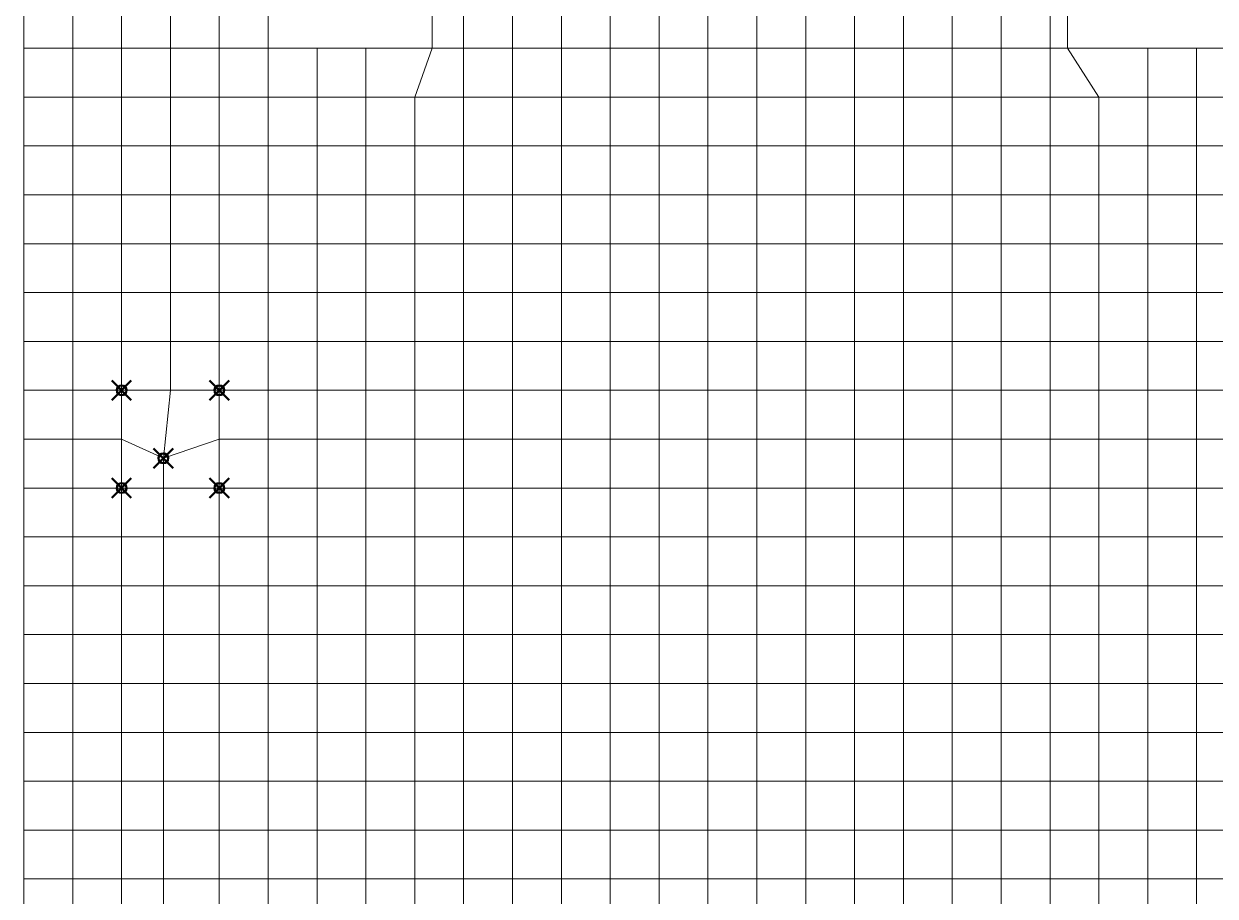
# Model space of a CAD drawing. Header units: inches. Extents: x 7 to 32.3, y 2.3 to 16.7.
# Drawn here: x 7 to 13.09, y 6.66 to 11.12 of the extents above; entities that cross this region are included whole.
import ezdxf

# ---------------------------------------------------------------- set-up
doc = ezdxf.new("R2010")
doc.units = ezdxf.units.IN
doc.header["$MEASUREMENT"] = 0
doc.header["$PDMODE"] = 35
doc.header["$PDSIZE"] = 0.05
doc.layers.add('SAP.Columns', color=170, linetype='Continuous', lineweight=50)
doc.layers.add('SAP.Slab 30cm', color=11, linetype='Continuous', lineweight=15)

msp = doc.modelspace()

# ---------------------------------------------------------------- linework, layer by layer
at = {"layer": 'SAP.Columns'}
for p in [(7.5, 9.25004), (8, 9.25), (7.7139, 8.90204), (7.5, 8.75), (8, 8.75)]:
    msp.add_point(p, dxfattribs=at)
at = {"layer": 'SAP.Slab 30cm'}
for points in [[(7, 11), (7.25, 11), (7.25, 11.25), (7, 11.25)], [(7.25, 11), (7.5, 11), (7.5, 11.25), (7.25, 11.25)], [(7.5, 11), (7.75, 11), (7.75, 11.25), (7.5, 11.25)], [(7.75, 11), (8, 11), (8, 11.25), (7.75, 11.25)], [(8, 11), (8.25, 11), (8.25, 11.25), (8, 11.25)], [(9.0889, 11), (9.25, 11), (9.25, 11.25), (9.0889, 11.25)], [(9.25, 11), (9.5, 11), (9.5, 11.25), (9.25, 11.25)], [(9.5, 11), (9.75, 11), (9.75, 11.25), (9.5, 11.25)], [(9.75, 11), (10, 11), (10, 11.25), (9.75, 11.25)], [(10, 11), (10.25, 11), (10.25, 11.25), (10, 11.25)], [(10.25, 11), (10.5, 11), (10.5, 11.25), (10.25, 11.25)], [(10.5, 11), (10.75, 11), (10.75, 11.25), (10.5, 11.25)], [(10.75, 11), (11, 11), (11, 11.25), (10.75, 11.25)], [(11, 11), (11.25, 11), (11.25, 11.25), (11, 11.25)], [(11.25, 11), (11.5, 11), (11.5, 11.25), (11.25, 11.25)], [(11.5, 11), (11.75, 11), (11.75, 11.25), (11.5, 11.25)], [(11.75, 11), (12, 11), (12, 11.25), (11.75, 11.25)], [(12, 11), (12.25, 11), (12.25, 11.25), (12, 11.25)], [(12.25, 11), (12.3389, 11), (12.3389, 11.25), (12.25, 11.25)], [(7, 10.75), (7.25, 10.75), (7.25, 11), (7, 11)], [(7.25, 10.75), (7.5, 10.75), (7.5, 11), (7.25, 11)], [(7.5, 10.75), (7.75, 10.75), (7.75, 11), (7.5, 11)], [(7.75, 10.75), (8, 10.75), (8, 11), (7.75, 11)], [(8, 10.75), (8.25, 10.75), (8.25, 11), (8, 11)], [(8.25, 10.75), (8.5, 10.75), (8.5, 11), (8.25, 11)], [(8.5, 10.75), (8.75, 10.75), (8.75, 11), (8.5, 11)], [(8.75, 10.75), (9, 10.75), (9.0889, 11), (8.75, 11)], [(9, 10.75), (9.25, 10.75), (9.25, 11), (9.0889, 11)], [(9.25, 10.75), (9.5, 10.75), (9.5, 11), (9.25, 11)], [(9.5, 10.75), (9.75, 10.75), (9.75, 11), (9.5, 11)], [(9.75, 10.75), (10, 10.75), (10, 11), (9.75, 11)], [(10, 10.75), (10.25, 10.75), (10.25, 11), (10, 11)], [(10.25, 10.75), (10.5, 10.75), (10.5, 11), (10.25, 11)], [(10.5, 10.75), (10.75, 10.75), (10.75, 11), (10.5, 11)], [(10.75, 10.75), (11, 10.75), (11, 11), (10.75, 11)], [(11, 10.75), (11.25, 10.75), (11.25, 11), (11, 11)], [(11.25, 10.75), (11.5, 10.75), (11.5, 11), (11.25, 11)], [(11.5, 10.75), (11.75, 10.75), (11.75, 11), (11.5, 11)], [(11.75, 10.75), (12, 10.75), (12, 11), (11.75, 11)], [(12, 10.75), (12.25, 10.75), (12.25, 11), (12, 11)], [(12.25, 10.75), (12.5, 10.75), (12.3389, 11), (12.25, 11)], [(12.5, 10.75), (12.75, 10.75), (12.75, 11), (12.3389, 11)], [(12.75, 10.75), (13, 10.75), (13, 11), (12.75, 11)], [(13, 10.75), (13.25, 10.75), (13.18986, 11), (13, 11)], [(7, 10.5), (7.25, 10.5), (7.25, 10.75), (7, 10.75)], [(7.25, 10.5), (7.5, 10.5), (7.5, 10.75), (7.25, 10.75)], [(7.5, 10.5), (7.75, 10.5), (7.75, 10.75), (7.5, 10.75)], [(7.75, 10.5), (8, 10.5), (8, 10.75), (7.75, 10.75)], [(8, 10.5), (8.25, 10.5), (8.25, 10.75), (8, 10.75)], [(8.25, 10.5), (8.5, 10.5), (8.5, 10.75), (8.25, 10.75)], [(8.5, 10.5), (8.75, 10.5), (8.75, 10.75), (8.5, 10.75)], [(8.75, 10.5), (9, 10.5), (9, 10.75), (8.75, 10.75)], [(9, 10.5), (9.25, 10.5), (9.25, 10.75), (9, 10.75)], [(9.25, 10.5), (9.5, 10.5), (9.5, 10.75), (9.25, 10.75)], [(9.5, 10.5), (9.75, 10.5), (9.75, 10.75), (9.5, 10.75)], [(9.75, 10.5), (10, 10.5), (10, 10.75), (9.75, 10.75)], [(10, 10.5), (10.25, 10.5), (10.25, 10.75), (10, 10.75)], [(10.25, 10.5), (10.5, 10.5), (10.5, 10.75), (10.25, 10.75)], [(10.5, 10.5), (10.75, 10.5), (10.75, 10.75), (10.5, 10.75)], [(10.75, 10.5), (11, 10.5), (11, 10.75), (10.75, 10.75)], [(11, 10.5), (11.25, 10.5), (11.25, 10.75), (11, 10.75)], [(11.25, 10.5), (11.5, 10.5), (11.5, 10.75), (11.25, 10.75)], [(11.5, 10.5), (11.75, 10.5), (11.75, 10.75), (11.5, 10.75)], [(11.75, 10.5), (12, 10.5), (12, 10.75), (11.75, 10.75)], [(12, 10.5), (12.25, 10.5), (12.25, 10.75), (12, 10.75)], [(12.25, 10.5), (12.5, 10.5), (12.5, 10.75), (12.25, 10.75)], [(12.5, 10.5), (12.75, 10.5), (12.75, 10.75), (12.5, 10.75)], [(12.75, 10.5), (13, 10.5), (13, 10.75), (12.75, 10.75)], [(13, 10.5), (13.25, 10.5), (13.25, 10.75), (13, 10.75)], [(7, 10.25), (7.25, 10.25), (7.25, 10.5), (7, 10.5)], [(7.25, 10.25), (7.5, 10.25), (7.5, 10.5), (7.25, 10.5)], [(7.5, 10.25), (7.75, 10.25), (7.75, 10.5), (7.5, 10.5)], [(7.75, 10.25), (8, 10.25), (8, 10.5), (7.75, 10.5)], [(8, 10.25), (8.25, 10.25), (8.25, 10.5), (8, 10.5)], [(8.25, 10.25), (8.5, 10.25), (8.5, 10.5), (8.25, 10.5)], [(8.5, 10.25), (8.75, 10.25), (8.75, 10.5), (8.5, 10.5)], [(8.75, 10.25), (9, 10.25), (9, 10.5), (8.75, 10.5)], [(9, 10.25), (9.25, 10.25), (9.25, 10.5), (9, 10.5)], [(9.25, 10.25), (9.5, 10.25), (9.5, 10.5), (9.25, 10.5)], [(9.5, 10.25), (9.75, 10.25), (9.75, 10.5), (9.5, 10.5)], [(9.75, 10.25), (10, 10.25), (10, 10.5), (9.75, 10.5)], [(10, 10.25), (10.25, 10.25), (10.25, 10.5), (10, 10.5)], [(10.25, 10.25), (10.5, 10.25), (10.5, 10.5), (10.25, 10.5)], [(10.5, 10.25), (10.75, 10.25), (10.75, 10.5), (10.5, 10.5)], [(10.75, 10.25), (11, 10.25), (11, 10.5), (10.75, 10.5)], [(11, 10.25), (11.25, 10.25), (11.25, 10.5), (11, 10.5)], [(11.25, 10.25), (11.5, 10.25), (11.5, 10.5), (11.25, 10.5)], [(11.5, 10.25), (11.75, 10.25), (11.75, 10.5), (11.5, 10.5)], [(11.75, 10.25), (12, 10.25), (12, 10.5), (11.75, 10.5)], [(12, 10.25), (12.25, 10.25), (12.25, 10.5), (12, 10.5)], [(12.25, 10.25), (12.5, 10.25), (12.5, 10.5), (12.25, 10.5)], [(12.5, 10.25), (12.75, 10.25), (12.75, 10.5), (12.5, 10.5)], [(12.75, 10.25), (13, 10.25), (13, 10.5), (12.75, 10.5)], [(13, 10.25), (13.25, 10.25), (13.25, 10.5), (13, 10.5)], [(7, 10), (7.25, 10), (7.25, 10.25), (7, 10.25)], [(7.25, 10), (7.5, 10), (7.5, 10.25), (7.25, 10.25)], [(7.5, 10), (7.75, 10), (7.75, 10.25), (7.5, 10.25)], [(7.75, 10), (8, 10), (8, 10.25), (7.75, 10.25)], [(8, 10), (8.25, 10), (8.25, 10.25), (8, 10.25)], [(8.25, 10), (8.5, 10), (8.5, 10.25), (8.25, 10.25)], [(8.5, 10), (8.75, 10), (8.75, 10.25), (8.5, 10.25)], [(8.75, 10), (9, 10), (9, 10.25), (8.75, 10.25)], [(9, 10), (9.25, 10), (9.25, 10.25), (9, 10.25)], [(9.25, 10), (9.5, 10), (9.5, 10.25), (9.25, 10.25)], [(9.5, 10), (9.75, 10), (9.75, 10.25), (9.5, 10.25)], [(9.75, 10), (10, 10), (10, 10.25), (9.75, 10.25)], [(10, 10), (10.25, 10), (10.25, 10.25), (10, 10.25)], [(10.25, 10), (10.5, 10), (10.5, 10.25), (10.25, 10.25)], [(10.5, 10), (10.75, 10), (10.75, 10.25), (10.5, 10.25)], [(10.75, 10), (11, 10), (11, 10.25), (10.75, 10.25)], [(11, 10), (11.25, 10), (11.25, 10.25), (11, 10.25)], [(11.25, 10), (11.5, 10), (11.5, 10.25), (11.25, 10.25)], [(11.5, 10), (11.75, 10), (11.75, 10.25), (11.5, 10.25)], [(11.75, 10), (12, 10), (12, 10.25), (11.75, 10.25)], [(12, 10), (12.25, 10), (12.25, 10.25), (12, 10.25)], [(12.25, 10), (12.5, 10), (12.5, 10.25), (12.25, 10.25)], [(12.5, 10), (12.75, 10), (12.75, 10.25), (12.5, 10.25)], [(12.75, 10), (13, 10), (13, 10.25), (12.75, 10.25)], [(13, 10), (13.25, 10), (13.25, 10.25), (13, 10.25)], [(7, 9.75), (7.25, 9.75), (7.25, 10), (7, 10)], [(7.25, 9.75), (7.5, 9.75), (7.5, 10), (7.25, 10)], [(7.5, 9.75), (7.75, 9.75), (7.75, 10), (7.5, 10)], [(7.75, 9.75), (8, 9.75), (8, 10), (7.75, 10)], [(8, 9.75), (8.25, 9.75), (8.25, 10), (8, 10)], [(8.25, 9.75), (8.5, 9.75), (8.5, 10), (8.25, 10)], [(8.5, 9.75), (8.75, 9.75), (8.75, 10), (8.5, 10)], [(8.75, 9.75), (9, 9.75), (9, 10), (8.75, 10)], [(9, 9.75), (9.25, 9.75), (9.25, 10), (9, 10)], [(9.25, 9.75), (9.5, 9.75), (9.5, 10), (9.25, 10)], [(9.5, 9.75), (9.75, 9.75), (9.75, 10), (9.5, 10)], [(9.75, 9.75), (10, 9.75), (10, 10), (9.75, 10)], [(10, 9.75), (10.25, 9.75), (10.25, 10), (10, 10)], [(10.25, 9.75), (10.5, 9.75), (10.5, 10), (10.25, 10)], [(10.5, 9.75), (10.75, 9.75), (10.75, 10), (10.5, 10)], [(10.75, 9.75), (11, 9.75), (11, 10), (10.75, 10)], [(11, 9.75), (11.25, 9.75), (11.25, 10), (11, 10)], [(11.25, 9.75), (11.5, 9.75), (11.5, 10), (11.25, 10)], [(11.5, 9.75), (11.75, 9.75), (11.75, 10), (11.5, 10)], [(11.75, 9.75), (12, 9.75), (12, 10), (11.75, 10)], [(12, 9.75), (12.25, 9.75), (12.25, 10), (12, 10)], [(12.25, 9.75), (12.5, 9.75), (12.5, 10), (12.25, 10)], [(12.5, 9.75), (12.75, 9.75), (12.75, 10), (12.5, 10)], [(12.75, 9.75), (13, 9.75), (13, 10), (12.75, 10)], [(13, 9.75), (13.25, 9.75), (13.25, 10), (13, 10)], [(7, 9.5), (7.25, 9.5), (7.25, 9.75), (7, 9.75)], [(7.25, 9.5), (7.5, 9.5), (7.5, 9.75), (7.25, 9.75)], [(7.5, 9.5), (7.75, 9.5), (7.75, 9.75), (7.5, 9.75)], [(7.75, 9.5), (8, 9.5), (8, 9.75), (7.75, 9.75)], [(8, 9.5), (8.25, 9.5), (8.25, 9.75), (8, 9.75)], [(8.25, 9.5), (8.5, 9.5), (8.5, 9.75), (8.25, 9.75)], [(8.5, 9.5), (8.75, 9.5), (8.75, 9.75), (8.5, 9.75)], [(8.75, 9.5), (9, 9.5), (9, 9.75), (8.75, 9.75)], [(9, 9.5), (9.25, 9.5), (9.25, 9.75), (9, 9.75)], [(9.25, 9.5), (9.5, 9.5), (9.5, 9.75), (9.25, 9.75)], [(9.5, 9.5), (9.75, 9.5), (9.75, 9.75), (9.5, 9.75)], [(9.75, 9.5), (10, 9.5), (10, 9.75), (9.75, 9.75)], [(10, 9.5), (10.25, 9.5), (10.25, 9.75), (10, 9.75)], [(10.25, 9.5), (10.5, 9.5), (10.5, 9.75), (10.25, 9.75)], [(10.5, 9.5), (10.75, 9.5), (10.75, 9.75), (10.5, 9.75)], [(10.75, 9.5), (11, 9.5), (11, 9.75), (10.75, 9.75)], [(11, 9.5), (11.25, 9.5), (11.25, 9.75), (11, 9.75)], [(11.25, 9.5), (11.5, 9.5), (11.5, 9.75), (11.25, 9.75)], [(11.5, 9.5), (11.75, 9.5), (11.75, 9.75), (11.5, 9.75)], [(11.75, 9.5), (12, 9.5), (12, 9.75), (11.75, 9.75)], [(12, 9.5), (12.25, 9.5), (12.25, 9.75), (12, 9.75)], [(12.25, 9.5), (12.5, 9.5), (12.5, 9.75), (12.25, 9.75)], [(12.5, 9.5), (12.75, 9.5), (12.75, 9.75), (12.5, 9.75)], [(12.75, 9.5), (13, 9.5), (13, 9.75), (12.75, 9.75)], [(13, 9.5), (13.25, 9.5), (13.25, 9.75), (13, 9.75)], [(7, 9.25), (7.25, 9.25), (7.25, 9.5), (7, 9.5)], [(7.25, 9.25), (7.5, 9.25), (7.5, 9.5), (7.25, 9.5)], [(7.5, 9.25), (7.75, 9.25), (7.75, 9.5), (7.5, 9.5)], [(7.75, 9.25), (8, 9.25), (8, 9.5), (7.75, 9.5)], [(8, 9.25), (8.25, 9.25), (8.25, 9.5), (8, 9.5)], [(8.25, 9.25), (8.5, 9.25), (8.5, 9.5), (8.25, 9.5)], [(8.5, 9.25), (8.75, 9.25), (8.75, 9.5), (8.5, 9.5)], [(8.75, 9.25), (9, 9.25), (9, 9.5), (8.75, 9.5)], [(9, 9.25), (9.25, 9.25), (9.25, 9.5), (9, 9.5)], [(9.25, 9.25), (9.5, 9.25), (9.5, 9.5), (9.25, 9.5)], [(9.5, 9.25), (9.75, 9.25), (9.75, 9.5), (9.5, 9.5)], [(9.75, 9.25), (10, 9.25), (10, 9.5), (9.75, 9.5)], [(10, 9.25), (10.25, 9.25), (10.25, 9.5), (10, 9.5)], [(10.25, 9.25), (10.5, 9.25), (10.5, 9.5), (10.25, 9.5)], [(10.5, 9.25), (10.75, 9.25), (10.75, 9.5), (10.5, 9.5)], [(10.75, 9.25), (11, 9.25), (11, 9.5), (10.75, 9.5)], [(11, 9.25), (11.25, 9.25), (11.25, 9.5), (11, 9.5)], [(11.25, 9.25), (11.5, 9.25), (11.5, 9.5), (11.25, 9.5)], [(11.5, 9.25), (11.75, 9.25), (11.75, 9.5), (11.5, 9.5)], [(11.75, 9.25), (12, 9.25), (12, 9.5), (11.75, 9.5)], [(12, 9.25), (12.25, 9.25), (12.25, 9.5), (12, 9.5)], [(12.25, 9.25), (12.5, 9.25), (12.5, 9.5), (12.25, 9.5)], [(12.5, 9.25), (12.75, 9.25), (12.75, 9.5), (12.5, 9.5)], [(12.75, 9.25), (13, 9.25), (13, 9.5), (12.75, 9.5)], [(13, 9.25), (13.25, 9.25), (13.25, 9.5), (13, 9.5)], [(7, 9), (7.25, 9), (7.25, 9.25), (7, 9.25)], [(7.25, 9), (7.5, 9), (7.5, 9.25), (7.25, 9.25)], [(7.5, 9), (7.7139, 8.90204), (7.75, 9.25), (7.5, 9.25)], [(7.7139, 8.90204), (8, 9), (8, 9.25), (7.75, 9.25)], [(8, 9), (8.25, 9), (8.25, 9.25), (8, 9.25)], [(8.25, 9), (8.5, 9), (8.5, 9.25), (8.25, 9.25)], [(8.5, 9), (8.75, 9), (8.75, 9.25), (8.5, 9.25)], [(8.75, 9), (9, 9), (9, 9.25), (8.75, 9.25)], [(9, 9), (9.25, 9), (9.25, 9.25), (9, 9.25)], [(9.25, 9), (9.5, 9), (9.5, 9.25), (9.25, 9.25)], [(9.5, 9), (9.75, 9), (9.75, 9.25), (9.5, 9.25)], [(9.75, 9), (10, 9), (10, 9.25), (9.75, 9.25)], [(10, 9), (10.25, 9), (10.25, 9.25), (10, 9.25)], [(10.25, 9), (10.5, 9), (10.5, 9.25), (10.25, 9.25)], [(10.5, 9), (10.75, 9), (10.75, 9.25), (10.5, 9.25)], [(10.75, 9), (11, 9), (11, 9.25), (10.75, 9.25)], [(11, 9), (11.25, 9), (11.25, 9.25), (11, 9.25)], [(11.25, 9), (11.5, 9), (11.5, 9.25), (11.25, 9.25)], [(11.5, 9), (11.75, 9), (11.75, 9.25), (11.5, 9.25)], [(11.75, 9), (12, 9), (12, 9.25), (11.75, 9.25)], [(12, 9), (12.25, 9), (12.25, 9.25), (12, 9.25)], [(12.25, 9), (12.5, 9), (12.5, 9.25), (12.25, 9.25)], [(12.5, 9), (12.75, 9), (12.75, 9.25), (12.5, 9.25)], [(12.75, 9), (13, 9), (13, 9.25), (12.75, 9.25)], [(13, 9), (13.25, 9), (13.25, 9.25), (13, 9.25)], [(7, 8.75), (7.25, 8.75), (7.25, 9), (7, 9)], [(7.25, 8.75), (7.5, 8.75), (7.5, 9), (7.25, 9)], [(7.5, 8.75), (7.7139, 8.75), (7.7139, 8.90204), (7.5, 9)], [(7.7139, 8.75), (8, 8.75), (8, 9), (7.7139, 8.90204)], [(8, 8.75), (8.25, 8.75), (8.25, 9), (8, 9)], [(8.25, 8.75), (8.5, 8.75), (8.5, 9), (8.25, 9)], [(8.5, 8.75), (8.75, 8.75), (8.75, 9), (8.5, 9)], [(8.75, 8.75), (9, 8.75), (9, 9), (8.75, 9)], [(9, 8.75), (9.25, 8.75), (9.25, 9), (9, 9)], [(9.25, 8.75), (9.5, 8.75), (9.5, 9), (9.25, 9)], [(9.5, 8.75), (9.75, 8.75), (9.75, 9), (9.5, 9)], [(9.75, 8.75), (10, 8.75), (10, 9), (9.75, 9)], [(10, 8.75), (10.25, 8.75), (10.25, 9), (10, 9)], [(10.25, 8.75), (10.5, 8.75), (10.5, 9), (10.25, 9)], [(10.5, 8.75), (10.75, 8.75), (10.75, 9), (10.5, 9)], [(10.75, 8.75), (11, 8.75), (11, 9), (10.75, 9)], [(11, 8.75), (11.25, 8.75), (11.25, 9), (11, 9)], [(11.25, 8.75), (11.5, 8.75), (11.5, 9), (11.25, 9)], [(11.5, 8.75), (11.75, 8.75), (11.75, 9), (11.5, 9)], [(11.75, 8.75), (12, 8.75), (12, 9), (11.75, 9)], [(12, 8.75), (12.25, 8.75), (12.25, 9), (12, 9)], [(12.25, 8.75), (12.5, 8.75), (12.5, 9), (12.25, 9)], [(12.5, 8.75), (12.75, 8.75), (12.75, 9), (12.5, 9)], [(12.75, 8.75), (13, 8.75), (13, 9), (12.75, 9)], [(13, 8.75), (13.25, 8.75), (13.25, 9), (13, 9)], [(7, 8.5), (7.25, 8.5), (7.25, 8.75), (7, 8.75)], [(7.25, 8.5), (7.5, 8.5), (7.5, 8.75), (7.25, 8.75)], [(7.5, 8.5), (7.7139, 8.5), (7.7139, 8.75), (7.5, 8.75)], [(7.7139, 8.5), (8, 8.5), (8, 8.75), (7.7139, 8.75)], [(8, 8.5), (8.25, 8.5), (8.25, 8.75), (8, 8.75)], [(8.25, 8.5), (8.5, 8.5), (8.5, 8.75), (8.25, 8.75)], [(8.5, 8.5), (8.75, 8.5), (8.75, 8.75), (8.5, 8.75)], [(8.75, 8.5), (9, 8.5), (9, 8.75), (8.75, 8.75)], [(9, 8.5), (9.25, 8.5), (9.25, 8.75), (9, 8.75)], [(9.25, 8.5), (9.5, 8.5), (9.5, 8.75), (9.25, 8.75)], [(9.5, 8.5), (9.75, 8.5), (9.75, 8.75), (9.5, 8.75)], [(9.75, 8.5), (10, 8.5), (10, 8.75), (9.75, 8.75)], [(10, 8.5), (10.25, 8.5), (10.25, 8.75), (10, 8.75)], [(10.25, 8.5), (10.5, 8.5), (10.5, 8.75), (10.25, 8.75)], [(10.5, 8.5), (10.75, 8.5), (10.75, 8.75), (10.5, 8.75)], [(10.75, 8.5), (11, 8.5), (11, 8.75), (10.75, 8.75)], [(11, 8.5), (11.25, 8.5), (11.25, 8.75), (11, 8.75)], [(11.25, 8.5), (11.5, 8.5), (11.5, 8.75), (11.25, 8.75)], [(11.5, 8.5), (11.75, 8.5), (11.75, 8.75), (11.5, 8.75)], [(11.75, 8.5), (12, 8.5), (12, 8.75), (11.75, 8.75)], [(12, 8.5), (12.25, 8.5), (12.25, 8.75), (12, 8.75)], [(12.25, 8.5), (12.5, 8.5), (12.5, 8.75), (12.25, 8.75)], [(12.5, 8.5), (12.75, 8.5), (12.75, 8.75), (12.5, 8.75)], [(12.75, 8.5), (13, 8.5), (13, 8.75), (12.75, 8.75)], [(13, 8.5), (13.25, 8.5), (13.25, 8.75), (13, 8.75)], [(7, 8.25), (7.25, 8.25), (7.25, 8.5), (7, 8.5)], [(7.25, 8.25), (7.5, 8.25), (7.5, 8.5), (7.25, 8.5)], [(7.5, 8.25), (7.7139, 8.25), (7.7139, 8.5), (7.5, 8.5)], [(7.7139, 8.25), (8, 8.25), (8, 8.5), (7.7139, 8.5)], [(8, 8.25), (8.25, 8.25), (8.25, 8.5), (8, 8.5)], [(8.25, 8.25), (8.5, 8.25), (8.5, 8.5), (8.25, 8.5)], [(8.5, 8.25), (8.75, 8.25), (8.75, 8.5), (8.5, 8.5)], [(8.75, 8.25), (9, 8.25), (9, 8.5), (8.75, 8.5)], [(9, 8.25), (9.25, 8.25), (9.25, 8.5), (9, 8.5)], [(9.25, 8.25), (9.5, 8.25), (9.5, 8.5), (9.25, 8.5)], [(9.5, 8.25), (9.75, 8.25), (9.75, 8.5), (9.5, 8.5)], [(9.75, 8.25), (10, 8.25), (10, 8.5), (9.75, 8.5)], [(10, 8.25), (10.25, 8.25), (10.25, 8.5), (10, 8.5)], [(10.25, 8.25), (10.5, 8.25), (10.5, 8.5), (10.25, 8.5)], [(10.5, 8.25), (10.75, 8.25), (10.75, 8.5), (10.5, 8.5)], [(10.75, 8.25), (11, 8.25), (11, 8.5), (10.75, 8.5)], [(11, 8.25), (11.25, 8.25), (11.25, 8.5), (11, 8.5)], [(11.25, 8.25), (11.5, 8.25), (11.5, 8.5), (11.25, 8.5)], [(11.5, 8.25), (11.75, 8.25), (11.75, 8.5), (11.5, 8.5)], [(11.75, 8.25), (12, 8.25), (12, 8.5), (11.75, 8.5)], [(12, 8.25), (12.25, 8.25), (12.25, 8.5), (12, 8.5)], [(12.25, 8.25), (12.5, 8.25), (12.5, 8.5), (12.25, 8.5)], [(12.5, 8.25), (12.75, 8.25), (12.75, 8.5), (12.5, 8.5)], [(12.75, 8.25), (13, 8.25), (13, 8.5), (12.75, 8.5)], [(13, 8.25), (13.25, 8.25), (13.25, 8.5), (13, 8.5)], [(7, 8), (7.25, 8), (7.25, 8.25), (7, 8.25)], [(7.25, 8), (7.5, 8), (7.5, 8.25), (7.25, 8.25)], [(7.5, 8), (7.7139, 8), (7.7139, 8.25), (7.5, 8.25)], [(7.7139, 8), (8, 8), (8, 8.25), (7.7139, 8.25)], [(8, 8), (8.25, 8), (8.25, 8.25), (8, 8.25)], [(8.25, 8), (8.5, 8), (8.5, 8.25), (8.25, 8.25)], [(8.5, 8), (8.75, 8), (8.75, 8.25), (8.5, 8.25)], [(8.75, 8), (9, 8), (9, 8.25), (8.75, 8.25)], [(9, 8), (9.25, 8), (9.25, 8.25), (9, 8.25)], [(9.25, 8), (9.5, 8), (9.5, 8.25), (9.25, 8.25)], [(9.5, 8), (9.75, 8), (9.75, 8.25), (9.5, 8.25)], [(9.75, 8), (10, 8), (10, 8.25), (9.75, 8.25)], [(10, 8), (10.25, 8), (10.25, 8.25), (10, 8.25)], [(10.25, 8), (10.5, 8), (10.5, 8.25), (10.25, 8.25)], [(10.5, 8), (10.75, 8), (10.75, 8.25), (10.5, 8.25)], [(10.75, 8), (11, 8), (11, 8.25), (10.75, 8.25)], [(11, 8), (11.25, 8), (11.25, 8.25), (11, 8.25)], [(11.25, 8), (11.5, 8), (11.5, 8.25), (11.25, 8.25)], [(11.5, 8), (11.75, 8), (11.75, 8.25), (11.5, 8.25)], [(11.75, 8), (12, 8), (12, 8.25), (11.75, 8.25)], [(12, 8), (12.25, 8), (12.25, 8.25), (12, 8.25)], [(12.25, 8), (12.5, 8), (12.5, 8.25), (12.25, 8.25)], [(12.5, 8), (12.75, 8), (12.75, 8.25), (12.5, 8.25)], [(12.75, 8), (13, 8), (13, 8.25), (12.75, 8.25)], [(13, 8), (13.25, 8), (13.25, 8.25), (13, 8.25)], [(7, 7.75), (7.25, 7.75), (7.25, 8), (7, 8)], [(7.25, 7.75), (7.5, 7.75), (7.5, 8), (7.25, 8)], [(7.5, 7.75), (7.7139, 7.75), (7.7139, 8), (7.5, 8)], [(7.7139, 7.75), (8, 7.75), (8, 8), (7.7139, 8)], [(8, 7.75), (8.25, 7.75), (8.25, 8), (8, 8)], [(8.25, 7.75), (8.5, 7.75), (8.5, 8), (8.25, 8)], [(8.5, 7.75), (8.75, 7.75), (8.75, 8), (8.5, 8)], [(8.75, 7.75), (9, 7.75), (9, 8), (8.75, 8)], [(9, 7.75), (9.25, 7.75), (9.25, 8), (9, 8)], [(9.25, 7.75), (9.5, 7.75), (9.5, 8), (9.25, 8)], [(9.5, 7.75), (9.75, 7.75), (9.75, 8), (9.5, 8)], [(9.75, 7.75), (10, 7.75), (10, 8), (9.75, 8)], [(10, 7.75), (10.25, 7.75), (10.25, 8), (10, 8)], [(10.25, 7.75), (10.5, 7.75), (10.5, 8), (10.25, 8)], [(10.5, 7.75), (10.75, 7.75), (10.75, 8), (10.5, 8)], [(10.75, 7.75), (11, 7.75), (11, 8), (10.75, 8)], [(11, 7.75), (11.25, 7.75), (11.25, 8), (11, 8)], [(11.25, 7.75), (11.5, 7.75), (11.5, 8), (11.25, 8)], [(11.5, 7.75), (11.75, 7.75), (11.75, 8), (11.5, 8)], [(11.75, 7.75), (12, 7.75), (12, 8), (11.75, 8)], [(12, 7.75), (12.25, 7.75), (12.25, 8), (12, 8)], [(12.25, 7.75), (12.5, 7.75), (12.5, 8), (12.25, 8)], [(12.5, 7.75), (12.75, 7.75), (12.75, 8), (12.5, 8)], [(12.75, 7.75), (13, 7.75), (13, 8), (12.75, 8)], [(13, 7.75), (13.25, 7.75), (13.25, 8), (13, 8)], [(7, 7.5), (7.25, 7.5), (7.25, 7.75), (7, 7.75)], [(7.25, 7.5), (7.5, 7.5), (7.5, 7.75), (7.25, 7.75)], [(7.5, 7.5), (7.7139, 7.5), (7.7139, 7.75), (7.5, 7.75)], [(7.7139, 7.5), (8, 7.5), (8, 7.75), (7.7139, 7.75)], [(8, 7.5), (8.25, 7.5), (8.25, 7.75), (8, 7.75)], [(8.25, 7.5), (8.5, 7.5), (8.5, 7.75), (8.25, 7.75)], [(8.5, 7.5), (8.75, 7.5), (8.75, 7.75), (8.5, 7.75)], [(8.75, 7.5), (9, 7.5), (9, 7.75), (8.75, 7.75)], [(9, 7.5), (9.25, 7.5), (9.25, 7.75), (9, 7.75)], [(9.25, 7.5), (9.5, 7.5), (9.5, 7.75), (9.25, 7.75)], [(9.5, 7.5), (9.75, 7.5), (9.75, 7.75), (9.5, 7.75)], [(9.75, 7.5), (10, 7.5), (10, 7.75), (9.75, 7.75)], [(10, 7.5), (10.25, 7.5), (10.25, 7.75), (10, 7.75)], [(10.25, 7.5), (10.5, 7.5), (10.5, 7.75), (10.25, 7.75)], [(10.5, 7.5), (10.75, 7.5), (10.75, 7.75), (10.5, 7.75)], [(10.75, 7.5), (11, 7.5), (11, 7.75), (10.75, 7.75)], [(11, 7.5), (11.25, 7.5), (11.25, 7.75), (11, 7.75)], [(11.25, 7.5), (11.5, 7.5), (11.5, 7.75), (11.25, 7.75)], [(11.5, 7.5), (11.75, 7.5), (11.75, 7.75), (11.5, 7.75)], [(11.75, 7.5), (12, 7.5), (12, 7.75), (11.75, 7.75)], [(12, 7.5), (12.25, 7.5), (12.25, 7.75), (12, 7.75)], [(12.25, 7.5), (12.5, 7.5), (12.5, 7.75), (12.25, 7.75)], [(12.5, 7.5), (12.75, 7.5), (12.75, 7.75), (12.5, 7.75)], [(12.75, 7.5), (13, 7.5), (13, 7.75), (12.75, 7.75)], [(13, 7.5), (13.25, 7.5), (13.25, 7.75), (13, 7.75)], [(7, 7.25), (7.25, 7.25), (7.25, 7.5), (7, 7.5)], [(7.25, 7.25), (7.5, 7.25), (7.5, 7.5), (7.25, 7.5)], [(7.5, 7.25), (7.7139, 7.25), (7.7139, 7.5), (7.5, 7.5)], [(7.7139, 7.25), (8, 7.25), (8, 7.5), (7.7139, 7.5)], [(8, 7.25), (8.25, 7.25), (8.25, 7.5), (8, 7.5)], [(8.25, 7.25), (8.5, 7.25), (8.5, 7.5), (8.25, 7.5)], [(8.5, 7.25), (8.75, 7.25), (8.75, 7.5), (8.5, 7.5)], [(8.75, 7.25), (9, 7.25), (9, 7.5), (8.75, 7.5)], [(9, 7.25), (9.25, 7.25), (9.25, 7.5), (9, 7.5)], [(9.25, 7.25), (9.5, 7.25), (9.5, 7.5), (9.25, 7.5)], [(9.5, 7.25), (9.75, 7.25), (9.75, 7.5), (9.5, 7.5)], [(9.75, 7.25), (10, 7.25), (10, 7.5), (9.75, 7.5)], [(10, 7.25), (10.25, 7.25), (10.25, 7.5), (10, 7.5)], [(10.25, 7.25), (10.5, 7.25), (10.5, 7.5), (10.25, 7.5)], [(10.5, 7.25), (10.75, 7.25), (10.75, 7.5), (10.5, 7.5)], [(10.75, 7.25), (11, 7.25), (11, 7.5), (10.75, 7.5)], [(11, 7.25), (11.25, 7.25), (11.25, 7.5), (11, 7.5)], [(11.25, 7.25), (11.5, 7.25), (11.5, 7.5), (11.25, 7.5)], [(11.5, 7.25), (11.75, 7.25), (11.75, 7.5), (11.5, 7.5)], [(11.75, 7.25), (12, 7.25), (12, 7.5), (11.75, 7.5)], [(12, 7.25), (12.25, 7.25), (12.25, 7.5), (12, 7.5)], [(12.25, 7.25), (12.5, 7.25), (12.5, 7.5), (12.25, 7.5)], [(12.5, 7.25), (12.75, 7.25), (12.75, 7.5), (12.5, 7.5)], [(12.75, 7.25), (13, 7.25), (13, 7.5), (12.75, 7.5)], [(13, 7.25), (13.25, 7.25), (13.25, 7.5), (13, 7.5)], [(7, 7), (7.25, 7), (7.25, 7.25), (7, 7.25)], [(7.25, 7), (7.5, 7), (7.5, 7.25), (7.25, 7.25)], [(7.5, 7), (7.7139, 7), (7.7139, 7.25), (7.5, 7.25)], [(7.7139, 7), (8, 7), (8, 7.25), (7.7139, 7.25)], [(8, 7), (8.25, 7), (8.25, 7.25), (8, 7.25)], [(8.25, 7), (8.5, 7), (8.5, 7.25), (8.25, 7.25)], [(8.5, 7), (8.75, 7), (8.75, 7.25), (8.5, 7.25)], [(8.75, 7), (9, 7), (9, 7.25), (8.75, 7.25)], [(9, 7), (9.25, 7), (9.25, 7.25), (9, 7.25)], [(9.25, 7), (9.5, 7), (9.5, 7.25), (9.25, 7.25)], [(9.5, 7), (9.75, 7), (9.75, 7.25), (9.5, 7.25)], [(9.75, 7), (10, 7), (10, 7.25), (9.75, 7.25)], [(10, 7), (10.25, 7), (10.25, 7.25), (10, 7.25)], [(10.25, 7), (10.5, 7), (10.5, 7.25), (10.25, 7.25)], [(10.5, 7), (10.75, 7), (10.75, 7.25), (10.5, 7.25)], [(10.75, 7), (11, 7), (11, 7.25), (10.75, 7.25)], [(11, 7), (11.25, 7), (11.25, 7.25), (11, 7.25)], [(11.25, 7), (11.5, 7), (11.5, 7.25), (11.25, 7.25)], [(11.5, 7), (11.75, 7), (11.75, 7.25), (11.5, 7.25)], [(11.75, 7), (12, 7), (12, 7.25), (11.75, 7.25)], [(12, 7), (12.25, 7), (12.25, 7.25), (12, 7.25)], [(12.25, 7), (12.5, 7), (12.5, 7.25), (12.25, 7.25)], [(12.5, 7), (12.75, 7), (12.75, 7.25), (12.5, 7.25)], [(12.75, 7), (13, 7), (13, 7.25), (12.75, 7.25)], [(13, 7), (13.25, 7), (13.25, 7.25), (13, 7.25)], [(7, 6.75), (7.25, 6.75), (7.25, 7), (7, 7)], [(7.25, 6.75), (7.5, 6.75), (7.5, 7), (7.25, 7)], [(7.5, 6.75), (7.7139, 6.75), (7.7139, 7), (7.5, 7)], [(7.7139, 6.75), (8, 6.75), (8, 7), (7.7139, 7)], [(8, 6.75), (8.25, 6.75), (8.25, 7), (8, 7)], [(8.25, 6.75), (8.5, 6.75), (8.5, 7), (8.25, 7)], [(8.5, 6.75), (8.75, 6.75), (8.75, 7), (8.5, 7)], [(8.75, 6.75), (9, 6.75), (9, 7), (8.75, 7)], [(9, 6.75), (9.25, 6.75), (9.25, 7), (9, 7)], [(9.25, 6.75), (9.5, 6.75), (9.5, 7), (9.25, 7)], [(9.5, 6.75), (9.75, 6.75), (9.75, 7), (9.5, 7)], [(9.75, 6.75), (10, 6.75), (10, 7), (9.75, 7)], [(10, 6.75), (10.25, 6.75), (10.25, 7), (10, 7)], [(10.25, 6.75), (10.5, 6.75), (10.5, 7), (10.25, 7)], [(10.5, 6.75), (10.75, 6.75), (10.75, 7), (10.5, 7)], [(10.75, 6.75), (11, 6.75), (11, 7), (10.75, 7)], [(11, 6.75), (11.25, 6.75), (11.25, 7), (11, 7)], [(11.25, 6.75), (11.5, 6.75), (11.5, 7), (11.25, 7)], [(11.5, 6.75), (11.75, 6.75), (11.75, 7), (11.5, 7)], [(11.75, 6.75), (12, 6.75), (12, 7), (11.75, 7)], [(12, 6.75), (12.25, 6.75), (12.25, 7), (12, 7)], [(12.25, 6.75), (12.5, 6.75), (12.5, 7), (12.25, 7)], [(12.5, 6.75), (12.75, 6.75), (12.75, 7), (12.5, 7)], [(12.75, 6.75), (13, 6.75), (13, 7), (12.75, 7)], [(13, 6.75), (13.25, 6.75), (13.25, 7), (13, 7)], [(7, 6.5), (7.25, 6.5), (7.25, 6.75), (7, 6.75)], [(7.25, 6.5), (7.5, 6.5), (7.5, 6.75), (7.25, 6.75)], [(7.5, 6.5), (7.7139, 6.5), (7.7139, 6.75), (7.5, 6.75)], [(7.7139, 6.5), (8, 6.5), (8, 6.75), (7.7139, 6.75)], [(8, 6.5), (8.25, 6.5), (8.25, 6.75), (8, 6.75)], [(8.25, 6.5), (8.5, 6.5), (8.5, 6.75), (8.25, 6.75)], [(8.5, 6.5), (8.75, 6.5), (8.75, 6.75), (8.5, 6.75)], [(8.75, 6.5), (9, 6.5), (9, 6.75), (8.75, 6.75)], [(9, 6.5), (9.25, 6.5), (9.25, 6.75), (9, 6.75)], [(9.25, 6.5), (9.5, 6.5), (9.5, 6.75), (9.25, 6.75)], [(9.5, 6.5), (9.75, 6.5), (9.75, 6.75), (9.5, 6.75)], [(9.75, 6.5), (10, 6.5), (10, 6.75), (9.75, 6.75)], [(10, 6.5), (10.25, 6.5), (10.25, 6.75), (10, 6.75)], [(10.25, 6.5), (10.5, 6.5), (10.5, 6.75), (10.25, 6.75)], [(10.5, 6.5), (10.75, 6.5), (10.75, 6.75), (10.5, 6.75)], [(10.75, 6.5), (11, 6.5), (11, 6.75), (10.75, 6.75)], [(11, 6.5), (11.25, 6.5), (11.25, 6.75), (11, 6.75)], [(11.25, 6.5), (11.5, 6.5), (11.5, 6.75), (11.25, 6.75)], [(11.5, 6.5), (11.75, 6.5), (11.75, 6.75), (11.5, 6.75)], [(11.75, 6.5), (12, 6.5), (12, 6.75), (11.75, 6.75)], [(12, 6.5), (12.25, 6.5), (12.25, 6.75), (12, 6.75)], [(12.25, 6.5), (12.5, 6.5), (12.5, 6.75), (12.25, 6.75)], [(12.5, 6.5), (12.75, 6.5), (12.75, 6.75), (12.5, 6.75)], [(12.75, 6.5), (13, 6.5), (13, 6.75), (12.75, 6.75)], [(13, 6.5), (13.25, 6.5), (13.25, 6.75), (13, 6.75)]]:
    msp.add_3dface(points, dxfattribs=at)

doc.saveas('drawing.dxf')
